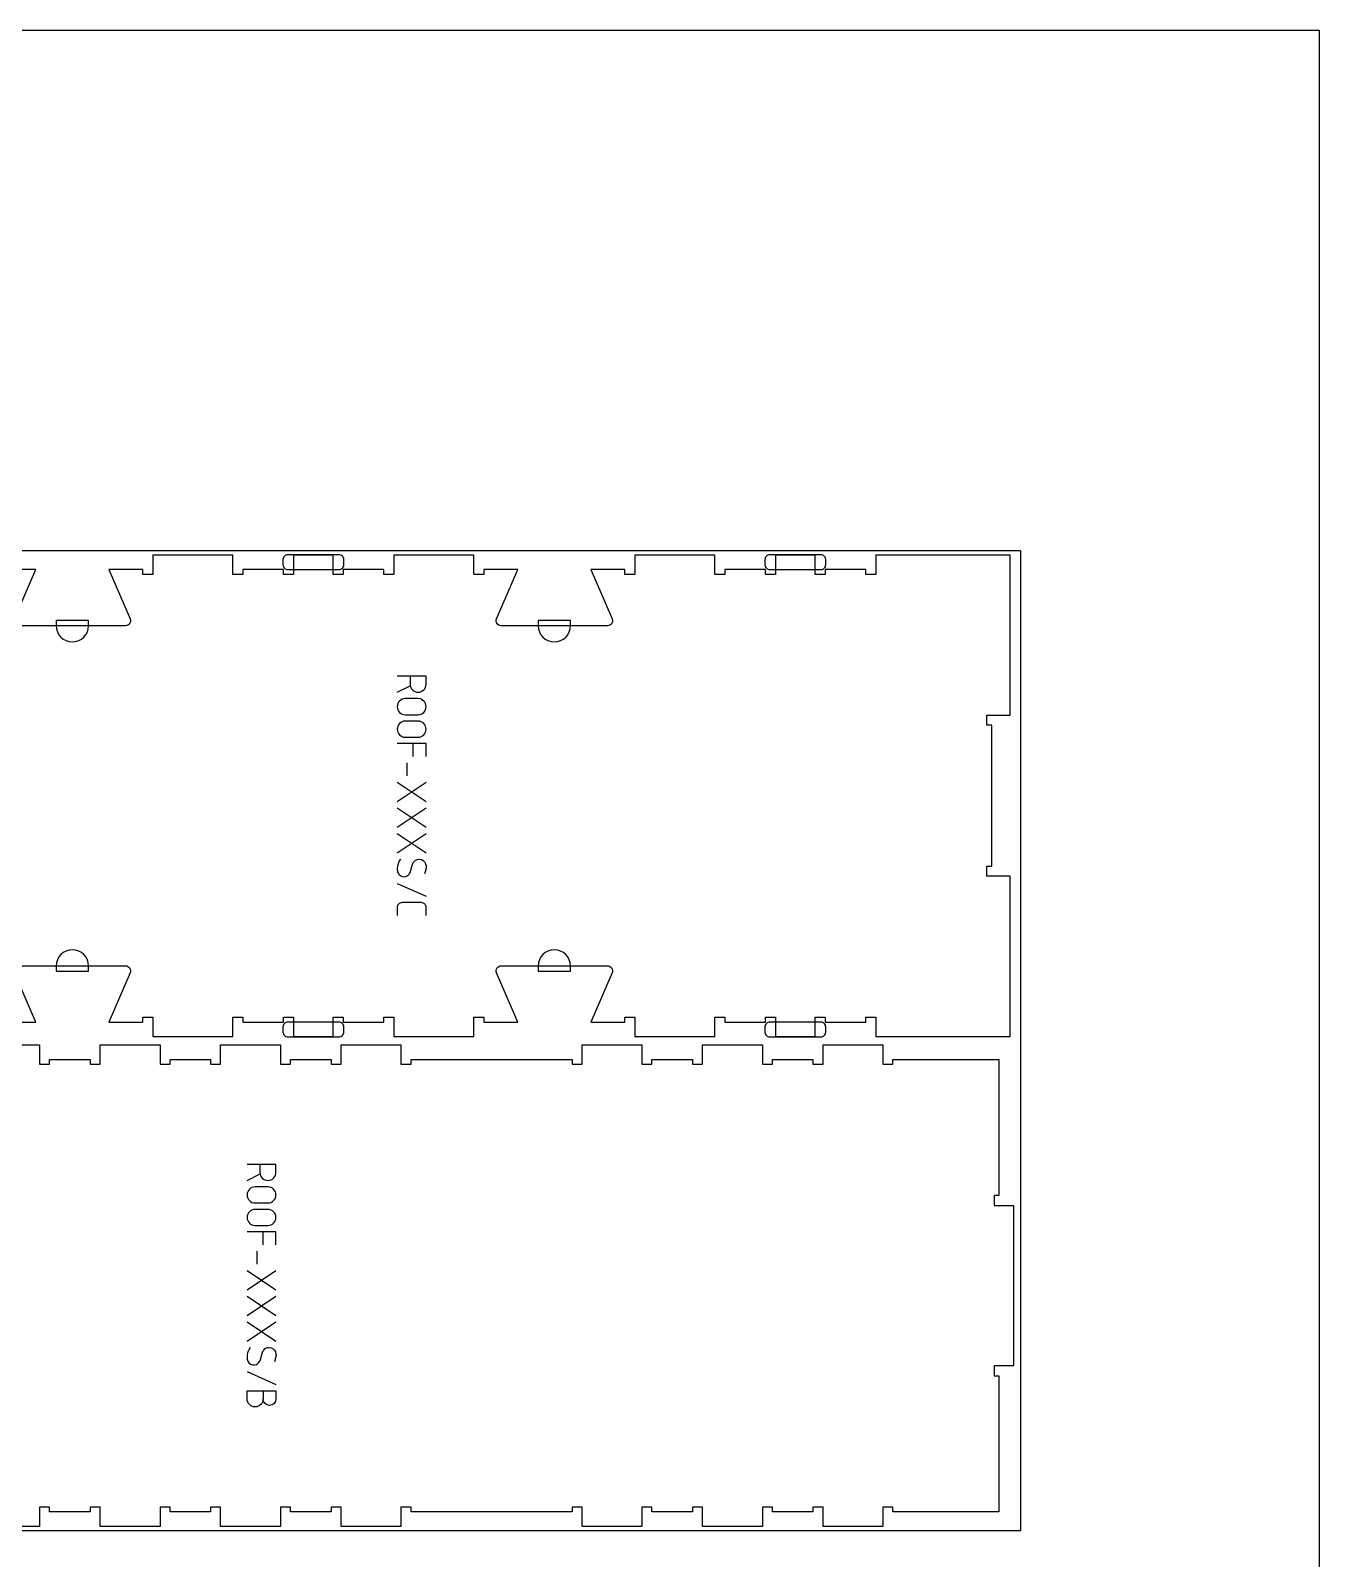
# Model space of a CAD drawing. Extents: x 0 to 12757, y 0 to 30003.
# Drawn here: x 1579 to 3183, y 11961 to 13864 of the extents above; entities that cross this region are included whole.
import ezdxf

# ---------------------------------------------------------------- set-up
doc = ezdxf.new("R2010")
doc.units = 0
for name, color, linetype in [('0_SHEET_SPRUCEPLY_2440X122', 1, 'CONTINUOUS'), ('1_ANYTOOL_1MMDEEP_LABELS_S', 2, 'CONTINUOUS'), ('4_ANYTOOL_CUTTHROUGH_OUTSI', 5, 'CONTINUOUS'), ('5_ANYTOOL_HALF_MILL_9MM_IN', 70, 'CONTINUOUS'), ('DONOTCUT', 7, 'CONTINUOUS')]:
    doc.layers.add(name, color=color, linetype=linetype)

msp = doc.modelspace()

# ---------------------------------------------------------------- linework, layer by layer
at = {"layer": '0_SHEET_SPRUCEPLY_2440X122'}
msp.add_lwpolyline([(371.7, 13215.6), (371.7, 11995.6), (2811.7, 11995.6), (2811.7, 13215.6)], close=True, dxfattribs=at)
at = {"layer": '1_ANYTOOL_1MMDEEP_LABELS_S', "color": 2}
for points in [[(2051.1, 13059.6), (2051.1, 13049.6, 1), (2071.1, 13049.6), (2071.1, 13059.6), (2035.1, 13059.6)], [(2039.1, 12831.6, 0.136555), (2035.3, 12822.4, 0.071716), (2035.4, 12817.2, 0.133522), (2037.5, 12812.6, 0.344001), (2046.9, 12810.6, 0.153745), (2050.6, 12814, 0.071568), (2052.4, 12818.8, -0.00912), (2053.7, 12823.9, -0.090615), (2055.9, 12828.5, -0.340346), (2065.3, 12831.3, -0.284273), (2071.1, 12823.6, -0.092596), (2070.7, 12818.6, -0.017533), (2069.1, 12813.6)], [(2071.1, 12761.6), (2071.1, 12771.6, 0.414214), (2065.1, 12777.6), (2041.1, 12777.6, 0.414214), (2035.1, 12771.6), (2035.1, 12761.6)], [(1864.2, 12451.6), (1864.2, 12441.6, 1), (1884.2, 12441.6), (1884.2, 12451.6), (1848.2, 12451.6)], [(1852.2, 12223.6, 0.136555), (1848.3, 12214.4, 0.071716), (1848.4, 12209.2, 0.133522), (1850.5, 12204.6, 0.344001), (1859.9, 12202.6, 0.153745), (1863.6, 12206, 0.071568), (1865.5, 12210.8, -0.00912), (1866.8, 12215.9, -0.090615), (1868.9, 12220.5, -0.340346), (1878.3, 12223.3, -0.284273), (1884.2, 12215.6, -0.092596), (1883.7, 12210.6, -0.017533), (1882.2, 12205.6)], [(1868.2, 12169.6), (1868.2, 12159.6, -1), (1848.2, 12159.6), (1848.2, 12169.6), (1884.2, 12169.6), (1884.2, 12159.6, -1), (1868.2, 12159.6)]]:
    msp.add_lwpolyline(points, format="xyb", dxfattribs=at)
for points in [[(2035.1, 13039.6), (2051.3, 13047.7)], [(2071.1, 12959.6), (2071.1, 12975.6), (2035.1, 12975.6)], [(2055.1, 12959.6), (2055.1, 12975.6)], [(2047.1, 12951.6), (2047.1, 12935.6)], [(2035.1, 12903.6), (2071.1, 12927.6)], [(2035.1, 12927.6), (2071.1, 12903.6)], [(2035.1, 12871.6), (2071.1, 12895.6)], [(2035.1, 12895.6), (2071.1, 12871.6)], [(2035.1, 12839.6), (2071.1, 12863.6)], [(2035.1, 12863.6), (2071.1, 12839.6)], [(2035.1, 12801.6), (2071.1, 12785.6)], [(1848.2, 12431.6), (1864.3, 12439.7)], [(1884.2, 12351.6), (1884.2, 12367.6), (1848.2, 12367.6)], [(1868.2, 12351.6), (1868.2, 12367.6)], [(1860.2, 12343.6), (1860.2, 12327.6)], [(1848.2, 12295.6), (1884.2, 12319.6)], [(1848.2, 12319.6), (1884.2, 12295.6)], [(1848.2, 12263.6), (1884.2, 12287.6)], [(1848.2, 12287.6), (1884.2, 12263.6)], [(1848.2, 12231.6), (1884.2, 12255.6)], [(1848.2, 12255.6), (1884.2, 12231.6)], [(1848.2, 12193.6), (1884.2, 12177.6)]]:
    msp.add_lwpolyline(points, dxfattribs=at)
for points in [[(2045.1, 13031.6, 1), (2045.1, 13011.6), (2061.1, 13011.6, 1), (2061.1, 13031.6)], [(2045.1, 13003.6, 1), (2045.1, 12983.6), (2061.1, 12983.6, 1), (2061.1, 13003.6)], [(1858.2, 12423.6, 1), (1858.2, 12403.6), (1874.2, 12403.6, 1), (1874.2, 12423.6)], [(1858.2, 12395.6, 1), (1858.2, 12375.6), (1874.2, 12375.6, 1), (1874.2, 12395.6)]]:
    msp.add_lwpolyline(points, format="xyb", close=True, dxfattribs=at)
at = {"layer": '4_ANYTOOL_CUTTHROUGH_OUTSI', "color": 5}
msp.add_lwpolyline([(1564.5, 12698.9), (1696.9, 12698.9, -0.539734), (1702.6, 12690.1), (1676.1, 12628.9), (1718.4, 12628.9), (1718.4, 12634.9), (1730.9, 12634.9), (1730.9, 12610.9), (1780.4, 12610.9), (1830.5, 12610.9), (1830.5, 12634.9), (1843, 12634.9), (1843, 12628.9), (1893.5, 12628.9), (1893.5, 12634.9), (1906, 12634.9), (1906, 12610.9), (1955.5, 12610.9), (1955.5, 12634.9), (1968, 12634.9), (1968, 12628.9), (2018.5, 12628.9), (2018.5, 12634.9), (2031, 12634.9), (2031, 12610.9), (2080.5, 12610.9), (2130.5, 12610.9), (2130.5, 12634.9), (2143, 12634.9), (2143, 12628.9), (2185.4, 12628.9), (2158.9, 12690.1), (2158.9, 12690.1, -0.539734), (2164.6, 12698.9), (2297, 12698.9, -0.539734), (2302.7, 12690.1), (2276.2, 12628.9), (2318.5, 12628.9), (2318.5, 12634.9), (2331, 12634.9), (2331, 12610.9), (2380.5, 12610.9), (2430.6, 12610.9), (2430.6, 12634.9), (2443.1, 12634.9), (2443.1, 12628.9), (2493.6, 12628.9), (2493.6, 12634.9), (2506.1, 12634.9), (2506.1, 12610.9), (2555.6, 12610.9), (2555.6, 12634.9), (2568.1, 12634.9), (2568.1, 12628.9), (2618.6, 12628.9), (2618.6, 12634.9), (2631.1, 12634.9), (2631.1, 12610.9), (2798.3, 12610.9), (2798.3, 12810.4), (2769.3, 12810.4), (2769.3, 12822.9), (2775.3, 12822.9), (2775.3, 12998.4), (2769.3, 12998.4), (2769.3, 13010.9), (2798.3, 13010.9), (2798.3, 13210.4), (2631.1, 13210.4), (2631.1, 13186.4), (2618.6, 13186.4), (2618.6, 13192.4), (2568.1, 13192.4), (2568.1, 13186.4), (2555.6, 13186.4), (2555.6, 13210.4), (2506.1, 13210.4), (2506.1, 13186.4), (2493.6, 13186.4), (2493.6, 13192.4), (2443.1, 13192.4), (2443.1, 13186.4), (2430.6, 13186.4), (2430.6, 13210.4), (2380.5, 13210.4), (2331, 13210.4), (2331, 13186.4), (2318.5, 13186.4), (2318.5, 13192.4), (2276.2, 13192.4), (2302.7, 13131.1), (2302.7, 13131.1, -0.539734), (2297, 13122.4), (2164.6, 13122.4, -0.539734), (2158.9, 13131.1), (2185.4, 13192.4), (2143, 13192.4), (2143, 13186.4), (2130.5, 13186.4), (2130.5, 13210.4), (2080.5, 13210.4), (2031, 13210.4), (2031, 13186.4), (2018.5, 13186.4), (2018.5, 13192.4), (1968, 13192.4), (1968, 13186.4), (1955.5, 13186.4), (1955.5, 13210.4), (1906, 13210.4), (1906, 13186.4), (1893.5, 13186.4), (1893.5, 13192.4), (1843, 13192.4), (1843, 13186.4), (1830.5, 13186.4), (1830.5, 13210.4), (1780.4, 13210.4), (1730.9, 13210.4), (1730.9, 13186.4), (1718.4, 13186.4), (1718.4, 13192.4), (1676.1, 13192.4), (1702.6, 13131.1), (1702.6, 13131.1, -0.539734), (1696.9, 13122.4), (1564.5, 13122.4, -0.539734)], format="xyb", dxfattribs=at)
for points in [[(1558.8, 13131.1), (1585.3, 13192.4), (1542.9, 13192.4)], [(1542.9, 12628.9), (1585.3, 12628.9), (1558.8, 12690.1)], [(1515.3, 12600.4), (1589.8, 12600.4), (1589.8, 12576.4), (1602.3, 12576.4), (1602.3, 12582.4), (1652.8, 12582.4), (1652.8, 12576.4), (1665.3, 12576.4), (1665.3, 12600.4), (1739.8, 12600.4), (1739.8, 12576.4), (1752.3, 12576.4), (1752.3, 12582.4), (1802.8, 12582.4), (1802.8, 12576.4), (1815.3, 12576.4), (1815.3, 12600.4), (1889.8, 12600.4), (1889.8, 12576.4), (1902.3, 12576.4), (1902.3, 12582.4), (1952.8, 12582.4), (1952.8, 12576.4), (1965.3, 12576.4), (1965.3, 12600.4), (2039.8, 12600.4), (2039.8, 12576.4), (2052.3, 12576.4), (2052.3, 12582.4), (2252.8, 12582.4), (2252.8, 12576.4), (2265.3, 12576.4), (2265.3, 12600.4), (2339.8, 12600.4), (2339.8, 12576.4), (2352.3, 12576.4), (2352.3, 12582.4), (2402.8, 12582.4), (2402.8, 12576.4), (2415.3, 12576.4), (2415.3, 12600.4), (2489.8, 12600.4), (2489.8, 12576.4), (2502.3, 12576.4), (2502.3, 12582.4), (2552.8, 12582.4), (2552.8, 12576.4), (2565.3, 12576.4), (2565.3, 12600.4), (2639.8, 12600.4), (2639.8, 12576.4), (2652.3, 12576.4), (2652.3, 12582.4), (2784.3, 12582.4), (2784.3, 12412.9), (2778.3, 12412.9), (2778.3, 12400.4), (2802.3, 12400.4), (2802.3, 12200.9), (2778.3, 12200.9), (2778.3, 12188.4), (2784.3, 12188.4), (2784.3, 12018.9), (2652.3, 12018.9), (2652.3, 12024.9), (2639.8, 12024.9), (2639.8, 12000.9), (2565.3, 12000.9), (2565.3, 12024.9), (2552.8, 12024.9), (2552.8, 12018.9), (2502.3, 12018.9), (2502.3, 12024.9), (2489.8, 12024.9), (2489.8, 12000.9), (2415.3, 12000.9), (2415.3, 12024.9), (2402.8, 12024.9), (2402.8, 12018.9), (2352.3, 12018.9), (2352.3, 12024.9), (2339.8, 12024.9), (2339.8, 12000.9), (2265.3, 12000.9), (2265.3, 12024.9), (2252.8, 12024.9), (2252.8, 12018.9), (2052.3, 12018.9), (2052.3, 12024.9), (2039.8, 12024.9), (2039.8, 12000.9), (1965.3, 12000.9), (1965.3, 12024.9), (1952.8, 12024.9), (1952.8, 12018.9), (1902.3, 12018.9), (1902.3, 12024.9), (1889.8, 12024.9), (1889.8, 12000.9), (1815.3, 12000.9), (1815.3, 12024.9), (1802.8, 12024.9), (1802.8, 12018.9), (1752.3, 12018.9), (1752.3, 12024.9), (1739.8, 12024.9), (1739.8, 12000.9), (1665.3, 12000.9), (1665.3, 12024.9), (1652.8, 12024.9), (1652.8, 12018.9), (1602.3, 12018.9), (1602.3, 12024.9), (1589.8, 12024.9), (1589.8, 12000.9), (1515.3, 12000.9)]]:
    msp.add_lwpolyline(points, dxfattribs=at)
at = {"layer": '5_ANYTOOL_HALF_MILL_9MM_IN', "color": 3}
for points in [[(1898.9, 13210.9, 0.414214), (1892.9, 13204.9), (1892.9, 13198.4, 0.414214), (1898.9, 13192.4), (1962.6, 13192.4, 0.414214), (1968.6, 13198.4), (1968.6, 13204.9, 0.414214), (1962.6, 13210.9)], [(2499, 13210.9, 0.414214), (2493, 13204.9), (2493, 13198.4, 0.414214), (2499, 13192.4), (2562.7, 13192.4, 0.414214), (2568.7, 13198.4), (2568.7, 13204.9, 0.414214), (2562.7, 13210.9)], [(1610.4, 13122.6, 1), (1650.9, 13122.6), (1650.9, 13122.9), (1650.9, 13128.9), (1610.4, 13128.9), (1610.4, 13122.9), (1610.4, 13122.6)], [(2210.5, 13122.6, 1), (2251, 13122.6), (2251, 13122.9), (2251, 13128.9), (2210.5, 13128.9), (2210.5, 13122.9), (2210.5, 13122.6)], [(1650.9, 12698.6, 1), (1610.4, 12698.6), (1610.4, 12698.4), (1610.4, 12692.4), (1650.9, 12692.4), (1650.9, 12698.4), (1650.9, 12698.6)], [(2251, 12698.6, 1), (2210.5, 12698.6), (2210.5, 12698.4), (2210.5, 12692.4), (2251, 12692.4), (2251, 12698.4), (2251, 12698.6)], [(1898.9, 12628.9, 0.414214), (1892.9, 12622.9), (1892.9, 12616.4, 0.414214), (1898.9, 12610.4), (1962.6, 12610.4, 0.414214), (1968.6, 12616.4), (1968.6, 12622.9, 0.414214), (1962.6, 12628.9)], [(2499, 12628.9, 0.414214), (2493, 12622.9), (2493, 12616.4, 0.414214), (2499, 12610.4), (2562.7, 12610.4, 0.414214), (2568.7, 12616.4), (2568.7, 12622.9, 0.414214), (2562.7, 12628.9)]]:
    msp.add_lwpolyline(points, format="xyb", close=True, dxfattribs=at)
at = {"layer": 'DONOTCUT'}
msp.add_lwpolyline([(0, 0), (3183.4, 0), (3183.4, 13863.5), (0, 13863.5)], close=True, dxfattribs=at)

doc.saveas('drawing.dxf')
